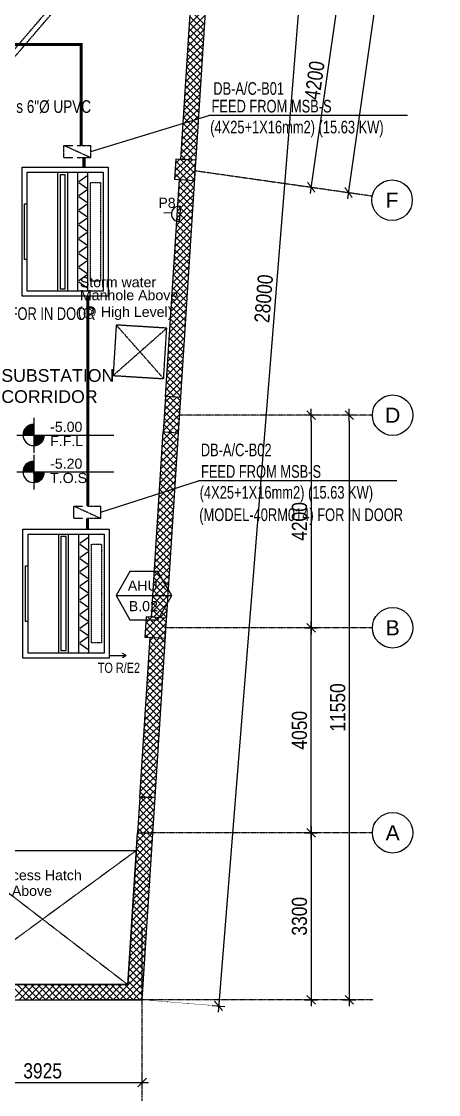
# Model space of a CAD drawing. Header units: inches. Extents: x 1070672 to 1191887, y 326920 to 401493.
# Drawn here: x 1154623 to 1162858, y 337688 to 358888 of the extents above; entities that cross this region are included whole.
import ezdxf
from ezdxf.enums import TextEntityAlignment as Align

# ---------------------------------------------------------------- set-up
doc = ezdxf.new("R2010")
doc.units = ezdxf.units.IN
doc.header["$MEASUREMENT"] = 0
for name, pattern in [('CENTER', [50.8, 31.75, -6.35, 6.35, -6.35]), ('DASHED2', [9.525, 6.35, -3.175]), ('DOT2', [3.175, 0, -3.175]), ('HIDDEN', [9.525, 6.35, -3.175])]:
    doc.linetypes.add(name, pattern=pattern)
for name, color, linetype, lineweight in [('A-CORD.PLUMB', 44, 'Continuous', 13), ('A-HATCH CONCRETE', 254, 'Continuous', 5), ('DB-NO', 7, 'Continuous', 20)]:
    doc.layers.add(name, color=color, linetype=linetype, lineweight=lineweight)
for name, color, linetype in [('AC-Equipment', 2, 'Continuous'), ('AC-TEXT Equipment', 3, 'Continuous'), ('Axis', 9, 'CENTER'), ('CABLE', 31, 'Continuous'), ('DB', 4, 'Continuous'), ('dim-axis', 15, 'Continuous'), ('FFNEW', 252, 'Continuous'), ('LGT ELEC', 252, 'Continuous'), ('POW-CIR-NO', 2, 'Continuous'), ('POWER', 71, 'Continuous'), ('POWER TEXT', 2, 'Continuous'), ('POWER-CIR-NO', 2, 'Continuous'), ('S-COL', 210, 'Continuous'), ('S-WALL', 1, 'Continuous'), ('SHAFT', 7, 'Continuous'), ('TAXT', 3, 'Continuous'), ('TEXT', 181, 'Continuous')]:
    doc.layers.add(name, color=color, linetype=linetype)
doc.styles.add('ARIAL', font='ARIALN.TTF')
doc.styles.add('M1', font='multplno.shx', dxfattribs={"height": 0.2})
doc.styles.add('style1', font='arial.ttf')
doc.dimstyles.new('DIM-100', dxfattribs={"dimscale": 150, "dimtxt": 2, "dimasz": 1, "dimexe": 0.75, "dimexo": 1, "dimgap": 0.5, "dimtad": 1, "dimdec": 0, "dimzin": 11, "dimdsep": 46, "dimtxsty": 'ARIAL', "dimblk": 'R', "dimcen": 2.5, "dimdle": 1, "dimclrd": 256, "dimclre": 256, "dimclrt": 256, "dimazin": 0, "dimtfac": 1, "dimtdec": 0, "dimtix": 1, "dimtmove": 2, "dimatfit": 3, "dimldrblk": 'R', "dimtolj": 1, "dimtzin": 3, "dimlwd": -1, "dimlwe": 13, "dimarcsym": 0})
pattern_1 = [(45, (1099685.86, -131866.81), (-66.29126, 66.29126), []), (135, (1099685.86, -131866.81), (-66.29126, -66.29126), [])]

# ---------------------------------------------------------------- blocks, each defined once
blk = doc.blocks.new('R')
for p, q in [((-1.05, 0), (1.05, 0)), ((0, -1.05), (0, 1.05))]:
    blk.add_line(p, q)
at = {"color": 4, "lineweight": 13}
blk.add_line((-0.71, -0.71), (0.71, 0.71), dxfattribs=at)
blk = doc.blocks.new('*D107')
at = {"layer": 'Defpoints', "color": 0, "transparency": 16777216}
for p in [(1471950, 582671), (1471356, 578514), (1471356, 578514)]:
    blk.add_point(p, dxfattribs=at)
at = {"layer": 'dim-axis', "color": 251, "linetype": 'DOT2', "lineweight": 13, "transparency": 16777216}
for p, q in [((1472098, 582650), (1472061, 582656)), ((1471505, 578492), (1471468, 578498))]:
    blk.add_line(p, q, dxfattribs=at)
at = {"layer": 'dim-axis', "color": 251, "transparency": 16777216}
blk.add_line((1471933, 582553), (1471373, 578632), dxfattribs=at)
at = {"layer": 'dim-axis', "color": 251, "transparency": 16777216, "xscale": 120, "yscale": 120, "zscale": 120}
for p, rotation in [((1471950, 582671), 81.87732904779527), ((1471356, 578514), 261.8773290477953)]:
    blk.add_blockref('R', p, dxfattribs=dict(at, rotation=rotation))
at = {"layer": 'dim-axis', "color": 251, "transparency": 16777216, "insert": (1471427, 580625), "char_height": 300, "attachment_point": 5, "rotation": 81.8773, "style": 'ARIAL'}
blk.add_mtext('\\A1;4200', dxfattribs=at)
blk = doc.blocks.new('*D111')
at = {"layer": 'Defpoints', "color": 0, "transparency": 16777216}
for p in [(1473731, 589875), (1472094, 578408), (1472094, 578408)]:
    blk.add_point(p, dxfattribs=at)
at = {"layer": 'dim-axis', "color": 251, "linetype": 'DOT2', "lineweight": 13, "transparency": 16777216}
for p, q in [((1473582, 589896), (1473620, 589891)), ((1471946, 578429), (1471983, 578424))]:
    blk.add_line(p, q, dxfattribs=at)
at = {"layer": 'dim-axis', "color": 251, "transparency": 16777216}
blk.add_line((1473714, 589756), (1472111, 578527), dxfattribs=at)
at = {"layer": 'dim-axis', "color": 251, "transparency": 16777216, "xscale": 120, "yscale": 120, "zscale": 120}
for p, rotation in [((1473731, 589875), 81.87726641554076), ((1472094, 578408), 261.8772664155408)]:
    blk.add_blockref('R', p, dxfattribs=dict(at, rotation=rotation))
at = {"layer": 'dim-axis', "color": 251, "transparency": 16777216, "insert": (1472687, 584174), "char_height": 300, "attachment_point": 5, "rotation": 81.8773, "style": 'ARIAL'}
blk.add_mtext('\\A1;11583', dxfattribs=at)
blk = doc.blocks.new('*D112')
at = {"layer": 'Defpoints', "color": 0, "transparency": 16777216}
for p in [(1472112, 574009), (1472112, 562459), (1472112, 562459)]:
    blk.add_point(p, dxfattribs=at)
at = {"layer": 'dim-axis', "color": 251, "linetype": 'DOT2', "lineweight": 13, "transparency": 16777216}
for p, q in [((1471962, 574009), (1472000, 574009)), ((1471962, 562459), (1472000, 562459))]:
    blk.add_line(p, q, dxfattribs=at)
at = {"layer": 'dim-axis', "color": 251, "transparency": 16777216}
blk.add_line((1472112, 573889), (1472112, 562579), dxfattribs=at)
at = {"layer": 'dim-axis', "color": 251, "transparency": 16777216, "xscale": 120, "yscale": 120, "zscale": 120}
for p, rotation in [((1472112, 574009), 90), ((1472112, 562459), 270)]:
    blk.add_blockref('R', p, dxfattribs=dict(at, rotation=rotation))
at = {"layer": 'dim-axis', "color": 251, "transparency": 16777216, "insert": (1471884, 568234), "char_height": 300, "attachment_point": 5, "rotation": 90, "style": 'ARIAL'}
blk.add_mtext('\\A1;11550', dxfattribs=at)
blk = doc.blocks.new('*D91')
at = {"layer": 'Defpoints', "color": 0, "transparency": 16777216}
for p in [(1470260, 590369), (1468019, 562459), (1469530, 562337)]:
    blk.add_point(p, dxfattribs=at)
at = {"layer": 'dim-axis', "color": 251, "linetype": 'DOT2', "lineweight": 13, "transparency": 16777216}
for p, q in [((1470409, 590357), (1471882, 590239)), ((1468169, 562447), (1469642, 562328))]:
    blk.add_line(p, q, dxfattribs=at)
at = {"layer": 'dim-axis', "color": 251, "transparency": 16777216}
blk.add_line((1471760, 590128), (1469539, 562457), dxfattribs=at)
at = {"layer": 'dim-axis', "color": 251, "transparency": 16777216, "xscale": 120, "yscale": 120, "zscale": 120}
for p, rotation in [((1471770, 590248), 85.410651128382), ((1469530, 562337), 265.410651128382)]:
    blk.add_blockref('R', p, dxfattribs=dict(at, rotation=rotation))
at = {"layer": 'dim-axis', "color": 251, "transparency": 16777216, "insert": (1470422, 576311), "char_height": 300, "attachment_point": 5, "rotation": 85.4107, "style": 'ARIAL'}
blk.add_mtext('\\A1;28000', dxfattribs=at)
blk = doc.blocks.new('*D128')
at = {"layer": 'Defpoints', "color": 0, "transparency": 16777216}
for p in [(1470645, 574009), (1470645, 569809), (1471356, 569809)]:
    blk.add_point(p, dxfattribs=at)
at = {"layer": 'dim-axis', "color": 251, "linetype": 'DOT2', "lineweight": 13, "transparency": 16777216}
for p, q in [((1470795, 574009), (1471469, 574009)), ((1470795, 569809), (1471469, 569809))]:
    blk.add_line(p, q, dxfattribs=at)
at = {"layer": 'dim-axis', "color": 251, "transparency": 16777216}
blk.add_line((1471356, 573889), (1471356, 569929), dxfattribs=at)
at = {"layer": 'dim-axis', "color": 251, "transparency": 16777216, "xscale": 120, "yscale": 120, "zscale": 120}
for p, rotation in [((1471356, 574009), 90), ((1471356, 569809), 270)]:
    blk.add_blockref('R', p, dxfattribs=dict(at, rotation=rotation))
at = {"layer": 'dim-axis', "color": 251, "transparency": 16777216, "insert": (1471128, 571909), "char_height": 300, "attachment_point": 5, "rotation": 90, "style": 'ARIAL'}
blk.add_mtext('\\A1;4200', dxfattribs=at)
blk = doc.blocks.new('*D129')
at = {"layer": 'Defpoints', "color": 0, "transparency": 16777216}
for p in [(1470645, 569809), (1471356, 569809), (1470645, 565759)]:
    blk.add_point(p, dxfattribs=at)
at = {"layer": 'dim-axis', "color": 251, "linetype": 'DOT2', "lineweight": 13, "transparency": 16777216}
for p, q in [((1470795, 569809), (1471469, 569809)), ((1470795, 565759), (1471469, 565759))]:
    blk.add_line(p, q, dxfattribs=at)
at = {"layer": 'dim-axis', "color": 251, "transparency": 16777216}
blk.add_line((1471356, 565879), (1471356, 569689), dxfattribs=at)
at = {"layer": 'dim-axis', "color": 251, "transparency": 16777216, "xscale": 120, "yscale": 120, "zscale": 120}
for p, rotation in [((1471356, 569809), 90), ((1471356, 565759), 270)]:
    blk.add_blockref('R', p, dxfattribs=dict(at, rotation=rotation))
at = {"layer": 'dim-axis', "color": 251, "transparency": 16777216, "insert": (1471128, 567784), "char_height": 300, "attachment_point": 5, "rotation": 90, "style": 'ARIAL'}
blk.add_mtext('\\A1;4050', dxfattribs=at)
blk = doc.blocks.new('*D130')
at = {"layer": 'Defpoints', "color": 0, "transparency": 16777216}
for p in [(1470645, 565759), (1467886, 562459), (1471356, 562459)]:
    blk.add_point(p, dxfattribs=at)
at = {"layer": 'dim-axis', "color": 251, "linetype": 'DOT2', "lineweight": 13, "transparency": 16777216}
for p, q in [((1470795, 565759), (1471469, 565759)), ((1468036, 562459), (1471469, 562459))]:
    blk.add_line(p, q, dxfattribs=at)
at = {"layer": 'dim-axis', "color": 251, "transparency": 16777216}
blk.add_line((1471356, 565639), (1471356, 562579), dxfattribs=at)
at = {"layer": 'dim-axis', "color": 251, "transparency": 16777216, "xscale": 120, "yscale": 120, "zscale": 120}
for p, rotation in [((1471356, 565759), 90), ((1471356, 562459), 270)]:
    blk.add_blockref('R', p, dxfattribs=dict(at, rotation=rotation))
at = {"layer": 'dim-axis', "color": 251, "transparency": 16777216, "insert": (1471128, 564109), "char_height": 300, "attachment_point": 5, "rotation": 90, "style": 'ARIAL'}
blk.add_mtext('\\A1;3300', dxfattribs=at)
blk = doc.blocks.new('*D134')
at = {"layer": 'Defpoints', "color": 0, "transparency": 16777216}
for p in [(1468019, 562459), (1464094, 561773), (1468019, 560825)]:
    blk.add_point(p, dxfattribs=at)
at = {"layer": 'dim-axis', "color": 251, "linetype": 'DOT2', "lineweight": 13, "transparency": 16777216}
for p, q in [((1468019, 562309), (1468019, 560712)), ((1464094, 561623), (1464094, 560712))]:
    blk.add_line(p, q, dxfattribs=at)
at = {"layer": 'dim-axis', "color": 251, "transparency": 16777216}
blk.add_line((1464214, 560825), (1467899, 560825), dxfattribs=at)
at = {"layer": 'dim-axis', "color": 251, "transparency": 16777216, "xscale": 120, "yscale": 120, "zscale": 120, "rotation": 180}
blk.add_blockref('R', (1464094, 560825), dxfattribs=at)
at = {"layer": 'dim-axis', "color": 251, "transparency": 16777216, "xscale": 120, "yscale": 120, "zscale": 120}
blk.add_blockref('R', (1468019, 560825), dxfattribs=at)
at = {"layer": 'dim-axis', "color": 251, "transparency": 16777216, "insert": (1466056, 561053), "char_height": 300, "attachment_point": 5, "style": 'ARIAL'}
blk.add_mtext('\\A1;3925', dxfattribs=at)
blk = doc.blocks.new('STGHG')
at = {"layer": 'A-HATCH CONCRETE'}
h = blk.add_hatch(dxfattribs=at)
h.set_pattern_fill('ANSI37', color=254, scale=750)
h.set_pattern_definition([(45, (1099685.2, -131861.79), (-66.29126, 66.29126), []), (135, (1099685.2, -131861.79), (-66.29126, -66.29126), [])])
h.paths.add_polyline_path([(1157642, 292833), (1158041, 292807), (1158067, 293206), (1157668, 293232)])
h = blk.add_hatch(dxfattribs=at)
h.set_pattern_fill('ANSI37', color=254, scale=750)
h.set_pattern_definition(pattern_1)
h.paths.add_polyline_path([(1157423, 287840), (1157723, 287821), (1157767, 288519), (1157468, 288539)])
h = blk.add_hatch(dxfattribs=at)
h.set_pattern_fill('ANSI37', color=254, scale=750)
h.set_pattern_definition([(45, (1099684.61, -131874.77), (-66.29126, 66.29126), []), (135, (1099684.61, -131874.77), (-66.29126, -66.29126), [])])
h.paths.add_polyline_path([(1157062, 283788), (1157462, 283763), (1157487, 284162), (1157088, 284187)])
h = blk.add_hatch(dxfattribs=at)
h.set_pattern_fill('ANSI37', color=254, scale=750)
h.set_pattern_definition(pattern_1)
h.paths.add_polyline_path([(1156915, 279920), (1157216, 279920), (1157261, 280619), (1156960, 280619)])
at = {"layer": 'TEXT', "ltscale": 0.5}
h = blk.add_hatch(dxfattribs=at)
h.set_pattern_fill('ANSI31', color=254, scale=0.8)
h.set_pattern_definition([(45, (72872.21237, -301794.82507), (-0.070710678119, 0.070710678119), [])])
h.paths.add_polyline_path([(1154864, 287989, 0.414214), (1154654, 287779), (1154864, 287779)])
h.paths.add_polyline_path([(1155074, 287779), (1154864, 287779), (1154864, 287569, 0.414214)])
h = blk.add_hatch(dxfattribs=at)
h.set_pattern_fill('ANSI31', color=254, scale=0.8)
h.set_pattern_definition([(45, (72872.21237, -302523.22507), (-0.070710678119, 0.070710678119), [])])
h.paths.add_polyline_path([(1154864, 287260, 0.414214), (1154654, 287050), (1154864, 287050)])
h.paths.add_polyline_path([(1155074, 287050), (1154864, 287050), (1154864, 286840, 0.414214)])
at = {"layer": 'A-HATCH CONCRETE', "color": 254, "linetype": 'Continuous'}
for p, q in [((1157939, 295894), (1158260, 296215)), ((1158239, 295892), (1157957, 296174)), ((1157930, 295752), (1158251, 296073)), ((1158231, 295768), (1157949, 296050)), ((1157912, 295469), (1158233, 295790)), ((1157921, 295611), (1158242, 295932)), ((1158215, 295519), (1157933, 295801)), ((1158223, 295643), (1157941, 295925)), ((1157903, 295327), (1158224, 295648)), ((1158200, 295269), (1157917, 295551)), ((1158207, 295394), (1157925, 295676)), ((1157885, 295044), (1158206, 295365)), ((1157894, 295186), (1158215, 295507)), ((1158192, 295145), (1157909, 295427)), ((1157876, 294902), (1158197, 295223)), ((1158176, 294895), (1157893, 295178)), ((1158184, 295020), (1157901, 295302)), ((1157858, 294619), (1158178, 294940)), ((1157867, 294761), (1158188, 295082)), ((1158160, 294646), (1157877, 294929)), ((1158168, 294771), (1157885, 295053)), ((1157848, 294477), (1158169, 294798)), ((1158152, 294522), (1157869, 294804)), ((1157830, 294194), (1158151, 294515)), ((1157839, 294336), (1158160, 294657)), ((1158136, 294272), (1157853, 294555)), ((1158144, 294397), (1157861, 294679)), ((1157821, 294052), (1158142, 294373)), ((1158120, 294023), (1157837, 294306)), ((1158128, 294148), (1157845, 294430)), ((1157803, 293769), (1158124, 294090)), ((1157812, 293911), (1158133, 294232)), ((1158104, 293774), (1157821, 294056)), ((1158112, 293899), (1157829, 294181)), ((1157794, 293627), (1158115, 293949)), ((1158096, 293649), (1157813, 293932)), ((1157776, 293344), (1158097, 293665)), ((1157785, 293486), (1158106, 293807)), ((1158080, 293400), (1157798, 293683)), ((1158088, 293525), (1157805, 293807)), ((1158005, 293210), (1157782, 293433)), ((1157788, 293224), (1158088, 293524)), ((1158072, 293275), (1157790, 293558)), ((1157863, 293219), (1157774, 293309)), ((1157913, 293216), (1158079, 293382)), ((1158038, 293208), (1158070, 293240)), ((1157656, 293029), (1157655, 293030)), ((1157659, 293095), (1157660, 293096)), ((1157664, 293153), (1157663, 293154)), ((1157648, 292904), (1157647, 292905)), ((1157650, 292953), (1157651, 292954)), ((1157721, 292494), (1158035, 292807)), ((1157730, 292636), (1157910, 292815)), ((1157739, 292777), (1157785, 292823)), ((1158024, 292528), (1157742, 292810)), ((1158032, 292653), (1157866, 292818)), ((1158039, 292778), (1158008, 292809)), ((1157712, 292352), (1158033, 292673)), ((1158016, 292404), (1157734, 292686)), ((1157694, 292069), (1158015, 292390)), ((1157703, 292211), (1158024, 292531)), ((1158000, 292155), (1157718, 292437)), ((1158008, 292279), (1157726, 292561)), ((1157685, 291927), (1158006, 292248)), ((1157984, 291905), (1157702, 292187)), ((1157992, 292030), (1157710, 292312)), ((1157667, 291644), (1157987, 291965)), ((1157676, 291786), (1157997, 292106)), ((1157968, 291656), (1157686, 291938)), ((1157976, 291781), (1157694, 292063)), ((1157658, 291502), (1157978, 291823)), ((1157960, 291532), (1157678, 291814)), ((1157640, 291219), (1157960, 291540)), ((1157649, 291361), (1157969, 291682)), ((1157944, 291282), (1157662, 291564)), ((1157952, 291407), (1157670, 291689)), ((1157630, 291077), (1157951, 291398)), ((1157928, 291033), (1157646, 291315)), ((1157936, 291158), (1157654, 291440)), ((1157612, 290794), (1157933, 291115)), ((1157621, 290936), (1157942, 291257)), ((1157920, 290909), (1157638, 291191)), ((1157603, 290652), (1157924, 290973)), ((1157904, 290659), (1157622, 290942)), ((1157912, 290784), (1157630, 291066)), ((1157585, 290369), (1157906, 290690)), ((1157594, 290511), (1157915, 290832)), ((1157888, 290410), (1157606, 290692)), ((1157896, 290535), (1157614, 290817)), ((1157576, 290227), (1157897, 290548)), ((1157880, 290285), (1157598, 290568)), ((1157558, 289944), (1157879, 290265)), ((1157567, 290086), (1157888, 290407)), ((1157864, 290036), (1157582, 290319)), ((1157872, 290161), (1157590, 290443)), ((1157549, 289803), (1157870, 290123)), ((1157848, 289787), (1157566, 290069)), ((1157856, 289912), (1157574, 290194)), ((1157531, 289519), (1157852, 289840)), ((1157540, 289661), (1157861, 289982)), ((1157832, 289538), (1157550, 289820)), ((1157840, 289662), (1157558, 289945)), ((1157521, 289378), (1157843, 289699)), ((1157824, 289413), (1157542, 289696)), ((1157503, 289094), (1157824, 289415)), ((1157512, 289236), (1157833, 289557)), ((1157808, 289164), (1157526, 289446)), ((1157816, 289289), (1157534, 289571)), ((1157494, 288953), (1157815, 289274)), ((1157792, 288915), (1157510, 289197)), ((1157800, 289039), (1157518, 289322)), ((1157476, 288669), (1157797, 288990)), ((1157485, 288811), (1157806, 289132)), ((1157784, 288790), (1157502, 289073)), ((1157478, 288538), (1157788, 288849)), ((1157768, 288541), (1157486, 288823)), ((1157776, 288666), (1157494, 288948)), ((1157508, 288536), (1157470, 288574)), ((1157650, 288527), (1157478, 288699)), ((1157602, 288530), (1157779, 288707)), ((1157727, 288522), (1157770, 288565)), ((1157458, 288386), (1157458, 288386)), ((1157462, 288449), (1157462, 288450)), ((1157467, 288528), (1157467, 288528)), ((1157446, 288200), (1157446, 288200)), ((1157449, 288244), (1157449, 288244)), ((1157454, 288325), (1157454, 288325)), ((1157430, 287951), (1157430, 287951)), ((1157431, 287961), (1157431, 287961)), ((1157438, 288076), (1157438, 288076)), ((1157440, 288103), (1157440, 288103)), ((1157394, 287394), (1157716, 287715)), ((1157403, 287536), (1157691, 287823)), ((1157412, 287678), (1157566, 287831)), ((1157697, 287420), (1157414, 287702)), ((1157422, 287819), (1157441, 287839)), ((1157705, 287544), (1157422, 287827)), ((1157713, 287669), (1157549, 287832)), ((1157721, 287793), (1157691, 287823)), ((1157385, 287253), (1157706, 287574)), ((1157689, 287295), (1157406, 287577)), ((1157367, 286969), (1157688, 287290)), ((1157376, 287111), (1157697, 287432)), ((1157673, 287046), (1157390, 287328)), ((1157681, 287170), (1157398, 287453)), ((1157358, 286828), (1157679, 287149)), ((1157657, 286797), (1157374, 287079)), ((1157665, 286921), (1157382, 287204)), ((1157340, 286544), (1157661, 286865)), ((1157349, 286686), (1157670, 287007)), ((1157649, 286672), (1157366, 286955)), ((1157331, 286403), (1157652, 286724)), ((1157633, 286423), (1157350, 286705)), ((1157641, 286547), (1157358, 286830)), ((1157313, 286119), (1157634, 286440)), ((1157322, 286261), (1157643, 286582)), ((1157617, 286174), (1157334, 286456)), ((1157625, 286298), (1157342, 286581)), ((1157303, 285978), (1157625, 286299)), ((1157609, 286049), (1157326, 286332)), ((1157285, 285694), (1157607, 286015)), ((1157294, 285836), (1157616, 286157)), ((1157593, 285800), (1157310, 286082)), ((1157601, 285924), (1157318, 286207)), ((1157276, 285553), (1157597, 285874)), ((1157577, 285551), (1157294, 285833)), ((1157585, 285675), (1157302, 285958)), ((1157258, 285269), (1157579, 285590)), ((1157267, 285411), (1157588, 285732)), ((1157561, 285301), (1157278, 285584)), ((1157569, 285426), (1157286, 285709)), ((1157249, 285128), (1157570, 285449)), ((1157553, 285177), (1157270, 285459)), ((1157231, 284844), (1157552, 285165)), ((1157240, 284986), (1157561, 285307)), ((1157537, 284928), (1157254, 285210)), ((1157545, 285052), (1157262, 285335)), ((1157222, 284703), (1157543, 285024)), ((1157521, 284679), (1157238, 284961)), ((1157529, 284803), (1157246, 285086)), ((1157204, 284419), (1157525, 284740)), ((1157213, 284561), (1157534, 284882)), ((1157513, 284554), (1157230, 284836)), ((1157194, 284278), (1157516, 284599)), ((1157497, 284305), (1157214, 284587)), ((1157505, 284429), (1157222, 284712)), ((1157367, 284170), (1157198, 284338)), ((1157489, 284180), (1157206, 284463)), ((1157228, 284178), (1157507, 284457)), ((1157353, 284170), (1157498, 284315)), ((1157087, 284170), (1157088, 284171)), ((1157088, 284183), (1157088, 284184)), ((1157225, 284179), (1157190, 284213)), ((1157477, 284162), (1157488, 284174)), ((1157069, 283887), (1157069, 283887)), ((1157072, 283934), (1157072, 283934)), ((1157078, 284028), (1157078, 284029)), ((1157080, 284058), (1157080, 284059)), ((1157064, 283809), (1157064, 283810)), ((1157087, 283787), (1157078, 283795)), ((1157101, 283786), (1157108, 283793)), ((1157140, 283428), (1157461, 283749)), ((1157149, 283569), (1157350, 283770)), ((1157158, 283711), (1157225, 283778)), ((1157441, 283433), (1157158, 283715)), ((1157449, 283557), (1157228, 283778)), ((1157457, 283682), (1157370, 283769)), ((1157122, 283144), (1157443, 283465)), ((1157131, 283286), (1157452, 283607)), ((1157425, 283183), (1157142, 283466)), ((1157433, 283308), (1157150, 283590)), ((1157113, 283003), (1157434, 283324)), ((1157417, 283059), (1157134, 283341)), ((1157095, 282719), (1157416, 283040)), ((1157104, 282861), (1157425, 283182)), ((1157401, 282810), (1157118, 283092)), ((1157409, 282934), (1157126, 283217)), ((1157085, 282578), (1157407, 282899)), ((1157385, 282560), (1157102, 282843)), ((1157393, 282685), (1157110, 282968)), ((1157067, 282294), (1157389, 282615)), ((1157076, 282436), (1157398, 282757)), ((1157377, 282436), (1157094, 282718)), ((1157058, 282153), (1157379, 282474)), ((1157361, 282187), (1157079, 282469)), ((1157369, 282311), (1157087, 282594)), ((1157040, 281869), (1157361, 282190)), ((1157049, 282011), (1157370, 282332)), ((1157345, 281937), (1157063, 282220)), ((1157353, 282062), (1157071, 282345)), ((1157031, 281728), (1157352, 282049)), ((1157329, 281688), (1157047, 281971)), ((1157337, 281813), (1157055, 282095)), ((1157013, 281444), (1157334, 281765)), ((1157022, 281586), (1157343, 281907)), ((1157321, 281564), (1157039, 281846)), ((1157004, 281303), (1157325, 281624)), ((1157305, 281314), (1157023, 281597)), ((1157313, 281439), (1157031, 281722)), ((1156986, 281019), (1157307, 281340)), ((1156995, 281161), (1157316, 281482)), ((1157289, 281065), (1157007, 281348)), ((1157297, 281190), (1157015, 281472)), ((1156976, 280878), (1157298, 281199)), ((1157281, 280941), (1156999, 281223)), ((1156967, 280736), (1157289, 281057)), ((1157265, 280692), (1156983, 280974)), ((1156983, 280619), (1157280, 280915)), ((1157273, 280816), (1156991, 281099)), ((1157073, 280619), (1156967, 280725)), ((1157205, 280619), (1156975, 280849)), ((1157115, 280619), (1157270, 280774)), ((1156958, 280594), (1156958, 280594)), ((1156959, 280600), (1156959, 280600)), ((1157248, 280619), (1157261, 280632)), ((1156940, 280311), (1156940, 280311)), ((1156943, 280351), (1156943, 280351)), ((1156949, 280453), (1156949, 280453)), ((1156951, 280476), (1156951, 280476)), ((1156927, 280102), (1156927, 280102)), ((1156931, 280169), (1156931, 280169)), ((1156935, 280226), (1156935, 280226)), ((1156895, 279603), (1157212, 279920)), ((1156904, 279744), (1157080, 279920)), ((1157193, 279570), (1156911, 279853)), ((1156913, 279886), (1156947, 279920)), ((1156919, 279977), (1156919, 279977)), ((1156922, 280028), (1156922, 280028)), ((1157201, 279695), (1156976, 279920)), ((1157209, 279819), (1157108, 279920)), ((1156877, 279319), (1157198, 279640)), ((1156886, 279461), (1157207, 279782)), ((1157185, 279446), (1156903, 279728)), ((1156867, 279178), (1157189, 279499)), ((1157169, 279196), (1156887, 279479)), ((1157177, 279321), (1156895, 279603)), ((1156849, 278894), (1157171, 279215)), ((1156858, 279036), (1157180, 279357)), ((1157153, 278947), (1156871, 279230)), ((1157161, 279072), (1156879, 279354)), ((1156840, 278753), (1157161, 279074)), ((1157145, 278823), (1156863, 279105)), ((1156822, 278469), (1157143, 278790)), ((1156831, 278611), (1157152, 278932)), ((1157129, 278573), (1156847, 278856)), ((1157137, 278698), (1156855, 278981)), ((1156813, 278328), (1157134, 278649)), ((1157113, 278324), (1156831, 278607)), ((1157121, 278449), (1156839, 278731)), ((1156795, 278044), (1157116, 278365)), ((1156804, 278186), (1157125, 278507)), ((1157105, 278200), (1156823, 278482)), ((1156786, 277903), (1157107, 278224)), ((1157089, 277950), (1156807, 278233)), ((1157097, 278075), (1156815, 278358)), ((1156777, 277761), (1157098, 278082)), ((1157073, 277701), (1156791, 277984)), ((1157081, 277826), (1156799, 278108)), ((1156758, 277478), (1157080, 277799)), ((1156768, 277619), (1157089, 277940)), ((1157057, 277452), (1156775, 277735)), ((1157065, 277577), (1156783, 277859)), ((1156749, 277336), (1157071, 277657)), ((1157049, 277327), (1156767, 277610)), ((1156731, 277053), (1157052, 277374)), ((1156740, 277194), (1157062, 277515)), ((1157033, 277078), (1156751, 277361)), ((1157041, 277203), (1156759, 277485)), ((1156431, 276620), (1157043, 277232)), ((1157018, 276829), (1156735, 277112)), ((1157025, 276954), (1156743, 277236)), ((1154707, 276620), (1154407, 276920)), ((1154443, 276620), (1154743, 276920)), ((1154840, 276620), (1154540, 276920)), ((1154575, 276620), (1154875, 276920)), ((1154972, 276620), (1154672, 276920)), ((1154708, 276620), (1155008, 276920)), ((1155105, 276620), (1154805, 276920)), ((1154840, 276620), (1155140, 276920)), ((1155238, 276620), (1154938, 276920)), ((1154973, 276620), (1155273, 276920)), ((1155370, 276620), (1155070, 276920)), ((1155106, 276620), (1155406, 276920)), ((1155503, 276620), (1155203, 276920)), ((1155238, 276620), (1155538, 276920)), ((1155635, 276620), (1155335, 276920)), ((1155371, 276620), (1155671, 276920)), ((1155768, 276620), (1155468, 276920)), ((1155503, 276620), (1155803, 276920)), ((1155901, 276620), (1155601, 276920)), ((1155636, 276620), (1155936, 276920)), ((1156033, 276620), (1155733, 276920)), ((1155769, 276620), (1156069, 276920)), ((1156166, 276620), (1155866, 276920)), ((1155901, 276620), (1156201, 276920)), ((1156298, 276620), (1155998, 276920)), ((1156034, 276620), (1156334, 276920)), ((1156431, 276620), (1156131, 276920)), ((1156166, 276620), (1156466, 276920)), ((1156563, 276620), (1156263, 276920)), ((1156299, 276620), (1156599, 276920)), ((1156696, 276620), (1156396, 276920)), ((1156829, 276620), (1156529, 276920)), ((1156564, 276620), (1157034, 277090)), ((1156961, 276620), (1156661, 276920)), ((1156697, 276620), (1157025, 276949)), ((1157010, 276705), (1156727, 276987)), ((1156829, 276620), (1157016, 276807)), ((1156962, 276620), (1157007, 276665))]:
    blk.add_line(p, q, dxfattribs=at)
at = {"layer": 'S-COL', "color": 254, "linetype": 'ByBlock'}
blk.add_lwpolyline([(1157642, 292833), (1158041, 292807), (1158067, 293206), (1157668, 293232)], close=True, dxfattribs=at)
at = {"layer": 'S-COL', "color": 254}
for points in [[(1157423, 287840), (1157723, 287821), (1157767, 288519), (1157468, 288539)], [(1157062, 283788), (1157462, 283763), (1157487, 284162), (1157088, 284187)], [(1156915, 279920), (1157216, 279920), (1157261, 280619), (1156960, 280619)]]:
    blk.add_lwpolyline(points, close=True, dxfattribs=at)
at = {"layer": 'S-WALL', "color": 254}
for points in [[(1109169, 311646), (1109169, 311646), (1106874, 276620), (1157004, 276620), (1158796, 304563), (1144830, 306556)], [(1157768, 293225), (1158012, 297027)], [(1157468, 288539), (1157743, 292826)], [(1157188, 284181), (1157423, 287840)], [(1156960, 280619), (1157163, 283782)], [(1153279, 276920), (1156723, 276920), (1156915, 279920)]]:
    blk.add_lwpolyline(points, dxfattribs=at)
at = {"layer": 'SHAFT', "color": 254, "linetype": 'HIDDEN', "ltscale": 0.5}
for p, q in [((1156432, 288954, 0), (1157492, 289890, 0)), ((1156494, 289952, 0), (1157430, 288892, 0)), ((1156892, 279570), (1153279, 276920)), ((1153279, 279570), (1156723, 276920))]:
    blk.add_line(p, q, dxfattribs=at)
at = {"layer": 'SHAFT', "color": 254, "linetype": 'HIDDEN', "ltscale": 0.5, "elevation": 0}
blk.add_lwpolyline([(1156494, 289952), (1156432, 288954), (1157430, 288892), (1157492, 289890)], close=True, dxfattribs=at)
at = {"layer": 'SHAFT', "color": 254, "linetype": 'HIDDEN', "ltscale": 0.5}
blk.add_lwpolyline([(1156892, 279570), (1156723, 276920), (1153279, 276920), (1153279, 279570)], close=True, dxfattribs=at)
at = {"layer": 'TEXT', "color": 254, "ltscale": 0.5}
for p, q in [((1154864, 288116), (1154864, 287428)), ((1154530, 287779), (1156447, 287779)), ((1154864, 287388), (1154864, 286700)), ((1154530, 287050), (1156447, 287050))]:
    blk.add_line(p, q, dxfattribs=at)
for centre in [(1154864, 287779), (1154864, 287050)]:
    blk.add_arc(centre, 210, 90, 0, dxfattribs=at)
at = {"layer": 'TAXT', "color": 254, "ltscale": 100, "style": 'style1'}
for s, p in [('Storm water', (1155776, 290699)), ('Manhole Above', (1155777, 290442)), ('(@ High Level)', (1155736, 290112)), ('Access Hatch', (1154106, 278983)), ('Above', (1154433, 278673))]:
    blk.add_text(s, height=200, dxfattribs=at).set_placement(p)
at = {"layer": 'TEXT', "color": 254, "ltscale": 0.5, "style": 'style1'}
for s, p in [('-5.00', (1155189, 287841)), ('F.F.L', (1155189, 287559)), ('-5.20', (1155189, 287113)), ('T.O.S', (1155189, 286830))]:
    blk.add_text(s, height=200, dxfattribs=at).set_placement(p)
at = {"layer": 'TEXT', "color": 254, "ltscale": 0.5, "insert": (1154225, 289080), "char_height": 250, "width": 5174.88, "attachment_point": 1, "style": 'style1'}
blk.add_mtext('SUBSTATION\\PCORRIDOR ', dxfattribs=at)
blk = doc.blocks.new('A$C6D407ABE')
at = {"layer": 'AC-Equipment', "color": 252, "linetype": 'Continuous'}
for p, q in [((58715, 28786), (58715, 26436)), ((58915, 26436), (58915, 28786)), ((59115, 26436), (59115, 28786)), ((59315, 26436), (59315, 28786)), ((58015, 27061), (58015, 28161)), ((58732, 21637), (58732, 19287)), ((58932, 19287), (58932, 21637)), ((59132, 19287), (59132, 21637)), ((59332, 19287), (59332, 21637)), ((58032, 19912), (58032, 21012))]:
    blk.add_line(p, q, dxfattribs=at)
at = {"layer": 'AC-Equipment', "color": 252, "linetype": 'Continuous', "ltscale": 0.02}
for p, q in [((59135, 28606), (59295, 28718)), ((59295, 28466), (59135, 28578)), ((59135, 28326), (59295, 28438)), ((59295, 28186), (59135, 28298)), ((59135, 28046), (59295, 28158)), ((59295, 27906), (59135, 28018)), ((59135, 27766), (59295, 27878)), ((59295, 27625), (59135, 27738)), ((59135, 27485), (59295, 27597)), ((59295, 27345), (59135, 27457)), ((59135, 27205), (59295, 27317)), ((59295, 27065), (59135, 27177)), ((59135, 26925), (59295, 27037)), ((59295, 26785), (59135, 26897)), ((59135, 26645), (59295, 26757)), ((59295, 26505), (59135, 26617)), ((59152, 21457), (59312, 21569)), ((59312, 21317), (59152, 21429)), ((59152, 21177), (59312, 21289)), ((59312, 21037), (59152, 21149)), ((59152, 20897), (59312, 21009)), ((59312, 20757), (59152, 20869)), ((59152, 20617), (59312, 20729)), ((59312, 20476), (59152, 20588)), ((59152, 20336), (59312, 20448)), ((59312, 20196), (59152, 20308)), ((59152, 20056), (59312, 20168)), ((59312, 19916), (59152, 20028)), ((59152, 19776), (59312, 19888)), ((59312, 19636), (59152, 19748)), ((59152, 19496), (59312, 19608)), ((59312, 19356), (59152, 19468))]:
    blk.add_line(p, q, dxfattribs=at)
at = {"layer": 'AC-Equipment', "color": 252, "linetype": 'Continuous'}
for points in [[(59715, 28886), (59715, 26336), (58015, 26336), (58015, 28886)], [(59615, 28786), (59615, 26436), (58115, 26436), (58115, 28786)], [(58765, 28736), (58765, 26486), (58865, 26486), (58865, 28736)], [(59732, 21737), (59732, 19187), (58032, 19187), (58032, 21737)], [(59632, 21637), (59632, 19287), (58132, 19287), (58132, 21637)], [(58782, 21587), (58782, 19337), (58882, 19337), (58882, 21587)]]:
    blk.add_lwpolyline(points, close=True, dxfattribs=at)
at = {"layer": 'AC-Equipment', "color": 252, "linetype": 'DASHED2', "ltscale": 0.05}
for points in [[(59565, 28586), (59565, 26636), (59365, 26636), (59365, 28586)], [(59582, 21437), (59582, 19487), (59382, 19487), (59382, 21437)]]:
    blk.add_lwpolyline(points, close=True, dxfattribs=at)
at = {"layer": 'AC-Equipment', "color": 252, "linetype": 'Continuous'}
for points in [[(58115, 27061), (58065, 27061), (58065, 28161), (58115, 28161)], [(58132, 19912), (58082, 19912), (58082, 21012), (58132, 21012)]]:
    blk.add_lwpolyline(points, dxfattribs=at)
at = {"layer": 'AC-TEXT Equipment', "color": 252}
blk.add_line((59869, 20422), (60969, 20422), dxfattribs=at)
blk.add_lwpolyline([(60969, 20422), (60694, 20898), (60144, 20898), (59869, 20422), (60144, 19946), (60694, 19946)], close=True, dxfattribs=at)
at = {"layer": 'CABLE', "color": 252, "linetype": 'HIDDEN', "ltscale": 0.05}
for p, q in [((55192, 28089), (60156, 33895)), ((55192, 27935), (60145, 33729))]:
    blk.add_line(p, q, dxfattribs=at)
at = {"layer": 'DB', "color": 252, "linetype": 'HIDDEN'}
for p, q in [((58840, 29318), (59024, 29318)), ((58840, 29078), (58840, 29318)), ((58840, 29318), (59369, 29078)), ((59105, 29318), (59369, 29318)), ((59369, 29078), (59369, 29318)), ((58840, 29078), (59014, 29078)), ((59105, 29078), (59369, 29078)), ((59039, 22190), (59223, 22190)), ((59039, 21949), (59039, 22190)), ((59039, 22190), (59568, 21949)), ((59304, 22190), (59568, 22190)), ((59568, 21949), (59568, 22190)), ((59039, 21949), (59213, 21949)), ((59304, 21949), (59568, 21949))]:
    blk.add_line(p, q, dxfattribs=at)
at = {"layer": 'POWER', "color": 252}
for p, q in [((60961, 27975), (60812, 27986)), ((61140, 28111), (61117, 27813)), ((59732, 19236), (60068, 19236)), ((60068, 19236), (60000, 19278)), ((60068, 19236), (60000, 19195))]:
    blk.add_line(p, q, dxfattribs=at)
blk.add_arc((61111, 27963), 150, 78.8971, 272.4259, dxfattribs=at)
at = {"layer": 'POWER-CIR-NO', "color": 252}
for p, q in [((59369, 29198), (61705, 29910)), ((65623, 29910), (61705, 29910)), ((59568, 22069), (61497, 22692)), ((65415, 22692), (61497, 22692))]:
    blk.add_line(p, q, dxfattribs=at)
at = {"layer": 'POWER-CIR-NO', "color": 252, "linetype": 'CENTER', "ltscale": 10, "const_width": 60}
for points in [[(54980, 31311), (59179, 31311), (59179, 29318)], [(59237, 29078), (59237, 28886)], [(59311, 26336), (59311, 22190)], [(59304, 21949), (59304, 21737)]]:
    blk.add_lwpolyline(points, dxfattribs=at)
at = {"layer": 'DB-NO', "color": 252, "style": 'M1', "width": 0.8}
blk.add_text('TO R/E2', height=200, dxfattribs=at).set_placement((59510, 18896))
at = {"layer": 'POW-CIR-NO', "color": 252, "style": 'M1', "width": 0.8}
blk.add_text('4NO.s 6"%%C UPVC', height=250, dxfattribs=at).set_placement((57275, 29959))
at = {"layer": 'POWER TEXT', "color": 252, "linetype": 'ByBlock', "ltscale": 10, "style": 'style1'}
for s, p in [('P8', (60705, 28083)), ('AHU', (60102, 20519)), ('B.02', (60121, 20114))]:
    blk.add_text(s, height=200, dxfattribs=at).set_placement(p)
at = {"layer": 'POWER-CIR-NO', "color": 252, "style": 'M1', "width": 0.76}
for s, p in [('DB-A/C-B01', (61789, 30316, 0)), ('FEED FROM MSB-S', (61755, 29967, 0)), ('(4X25+1X16mm2) (15.63 KW)', (61729, 29554, 0)), ('(MODEL-40RM014) FOR IN DOOR', (55439, 25868, 0)), ('DB-A/C-B02', (61543, 23175, 0)), ('FEED FROM MSB-S', (61547, 22750, 0)), ('(4X25+1X16mm2) (15.63 KW)', (61521, 22337, 0)), ('(MODEL-40RM014) FOR IN DOOR', (61513, 21895, 0))]:
    blk.add_text(s, height=250, dxfattribs=at).set_placement(p)
blk = doc.blocks.new('SGSR')
at = {"layer": 'Axis', "color": 251, "ltscale": 0.5}
for p, q in [((1469069.5, 578839.9), (1472567.8, 578340.6)), ((1472567.8, 574008.6), (1468759.8, 574008.6)), ((1472567.8, 569808.6), (1468490.5, 569808.6)), ((1472567.8, 565758.6), (1468230.8, 565758.6)), ((1468018.6, 559421.9), (1468018.6, 563896)), ((1472579.5, 562458.6), (1466872.9, 562458.6))]:
    blk.add_line(p, q, dxfattribs=at)
at = {"layer": 'Axis', "color": 251, "linetype": 'Continuous'}
for centre in [(1472955, 578255.8), (1472967.8, 574008.6), (1472967.8, 569808.6), (1472967.8, 565758.6)]:
    blk.add_circle(centre, 400, dxfattribs=at)
at = {"layer": 'S-WALL', "color": 251}
blk.add_lwpolyline([(1417889.2, 562458.6), (1468019.2, 562458.6), (1469810.8, 590401.2), (1420184.3, 597484.1)], close=True, dxfattribs=at)
at = {"layer": 'Axis', "color": 251, "linetype": 'Continuous', "style": 'style1'}
for s, p in [('F', (1472955, 578255.8)), ('D', (1472967.8, 574008.6)), ('B', (1472967.8, 569808.6)), ('A', (1472967.8, 565758.6))]:
    blk.add_text(s, height=300, dxfattribs=at).set_placement(p, align=Align.MIDDLE)
at = {"layer": 'dim-axis', "color": 251}
for p1, p2, distance, picture, middle in [((1470259.6, 590369.1), (1468019.2, 562458.6), 1515.3, '*D91', (1470422.4, 576310.8)), ((1473731, 589874.6), (1472094.4, 578408.2), 0, '*D111', (1472686.8, 584173.7)), ((1472112.4, 574008.6), (1472112.4, 562458.6), 0, '*D112', (1471884.3, 568233.6))]:
    dim = blk.add_aligned_dim(p1=p1, p2=p2, distance=distance, dimstyle='DIM-100', override={"dimasz": 0.8, "dimclrd": 251, "dimclre": 251, "dimclrt": 251}, dxfattribs=at)
    dim.commit()
    dim.dimension.update_dxf_attribs({"geometry": picture, "text_midpoint": middle})
for base, p1, p2, angle, picture, middle in [((1471356.1, 578513.6), (1471949.6, 582671.4), (1471356.1, 578513.6), 81.87733, '*D107', (1471427, 580624.7)), ((1471356.1, 569808.6), (1470645.2, 574008.6), (1470645.2, 569808.6), 90, '*D128', (1471128, 571908.6)), ((1471356.1, 569808.6), (1470645.2, 565758.6), (1470645.2, 569808.6), 270, '*D129', (1471128, 567783.6)), ((1471356.1, 562458.6), (1470645.2, 565758.6), (1467885.9, 562458.6), 90, '*D130', (1471128, 564108.6)), ((1468018.6, 560824.5), (1464093.8, 561772.7), (1468018.6, 562458.6), 180, '*D134', (1466056.2, 561052.7))]:
    dim = blk.add_linear_dim(base=base, p1=p1, p2=p2, angle=angle, dimstyle='DIM-100', override={"dimasz": 0.8, "dimclrd": 251, "dimclre": 251, "dimclrt": 251}, dxfattribs=at)
    dim.commit()
    dim.dimension.update_dxf_attribs({"geometry": picture, "text_midpoint": middle})

msp = doc.modelspace()

# ---------------------------------------------------------------- block references
at = {"layer": 'A-CORD.PLUMB', "color": 252, "linetype": 'Continuous', "ltscale": 100}
msp.add_blockref('A$C6D407ABE', (1096621, 327123), dxfattribs=at)
at = {"layer": 'FFNEW', "color": 6, "linetype": 'Continuous'}
msp.add_blockref('SGSR', (-311015, -222899), dxfattribs=at)
at = {"layer": 'LGT ELEC', "color": 252, "linetype": 'Continuous'}
msp.add_blockref('STGHG', (0, 62939), dxfattribs=at)

doc.saveas('drawing.dxf')
